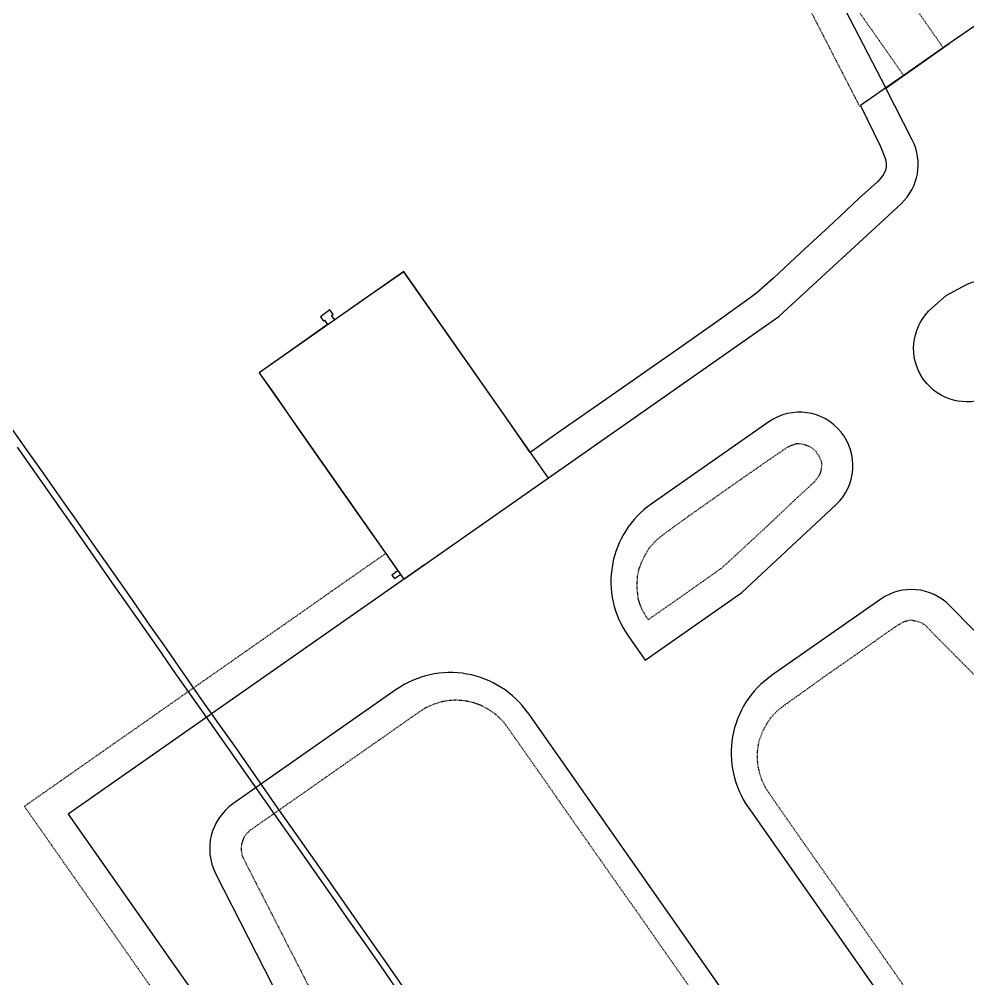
# Model space of a CAD drawing. Header units: millimetres. Extents: x 152904052 to 153933663, y 538271515 to 539240469.
# Drawn here: x 153531705 to 153536220, y 539112177 to 539116747 of the extents above; entities that cross this region are included whole.
import ezdxf

# ---------------------------------------------------------------- set-up
doc = ezdxf.new("R2010")
doc.units = ezdxf.units.MM
doc.linetypes.add('HIDDEN', pattern=[5.08, 2.54, -2.54])
doc.layers.add('BORD', color=7, linetype='Continuous')

msp = doc.modelspace()

# ---------------------------------------------------------------- linework, layer by layer
at = {"layer": 'BORD', "color": 133, "linetype": 'HIDDEN'}
for p, q in [((153535465.5, 539116798.7), (153535705.5, 539116331.8)), ((153534203.7, 539113126.4), (153534028.9, 539113375.6))]:
    msp.add_line(p, q, dxfattribs=at)
at = {"layer": 'BORD', "color": 137}
for p, q in [((153533499.5, 539113554.1), (153532722.5, 539113010)), ((153532640.1, 539112678.8), (153533010.2, 539111954.1))]:
    msp.add_line(p, q, dxfattribs=at)
at = {"layer": 'BORD', "color": 137, "linetype": 'HIDDEN', "flags": 128}
for points in [[(153524433.1, 539115381.6), (153522822.7, 539117681.6, -0.414214), (153522963.9, 539118482.4), (153530430.4, 539123710.5, -0.414214), (153531231.3, 539123569.3), (153536103.8, 539116610.6)], [(153529930.5, 539108640.6, -0.334225), (153529622.5, 539108694.4), (153529065.1, 539109289.4), (153523544.5, 539117173.7), (153523174.4, 539117898.5, -0.323468), (153523220.9, 539118199.4), (153523804.4, 539118790.1), (153529931.6, 539123080.5), (153530634.9, 539123467.3, -0.35228), (153530955.9, 539123410.7), (153531484.5, 539122806.7), (153535915.4, 539116478.7)]]:
    msp.add_lwpolyline(points, format="xyb", dxfattribs=at)
at = {"layer": 'BORD', "color": 133, "ltscale": 10, "flags": 128}
for points in [[(153534913.2, 539119149.3), (153535151.7, 539118809.1), (153535538.6, 539118255.3), (153535952.3, 539117666), (153536383.9, 539117049.5), (153536757.7, 539116515.4), (153536899.8, 539116312.5), (153536888.7, 539116268.5), (153536698.5, 539116138.5), (153536653.3, 539116146.4), (153536252.4, 539116714.5), (153536126.2, 539116627.3)], [(153531672.2, 539114793.8), (153531735.4, 539114703.1), (153531814, 539114591.3), (153531873.1, 539114507.2), (153531928.2, 539114427.9), (153531964.9, 539114376.4), (153532057, 539114245.5), (153532132.6, 539114137.5), (153532226.1, 539114003.5), (153532325.2, 539113861.3), (153532407, 539113746.1), (153532463, 539113665), (153532573.5, 539113506.3), (153532654.4, 539113391.2), (153532734.5, 539113277.9), (153532834.5, 539113134.3), (153532934.8, 539112989.9), (153533023.8, 539112864), (153533159.5, 539112670.2), (153533250.7, 539112539.8), (153533334.7, 539112420.5), (153533443.5, 539112264.1), (153533566.7, 539112087.6)], [(153533522.2, 539112099.8), (153533443.6, 539112213.6), (153533356.8, 539112338.3), (153533284.1, 539112442.5), (153533208.3, 539112550.4), (153533100.5, 539112704.5), (153533008.8, 539112835.2), (153532921.4, 539112959.6), (153532817.3, 539113108.3), (153532678.7, 539113306), (153532582.5, 539113443.3), (153532450.7, 539113629.1), (153532367.7, 539113749.3), (153532259.8, 539113904.7), (153532146.4, 539114066.6), (153532057.7, 539114193.9), (153531952.2, 539114344.7), (153531823.1, 539114527.7), (153531696.4, 539114709.2)]]:
    msp.add_lwpolyline(points, dxfattribs=at)
at = {"layer": 'BORD', "color": 133}
for points in [[(153535594.2, 539116876.4), (153535829.5, 539116418.6)], [(153536126.2, 539116627.3), (153535908.3, 539116474.3), (153535709.2, 539116336), (153535805.2, 539116140.6), (153535828.6, 539116079.9), (153535832.2, 539116059.3), (153535832.3, 539116041.8), (153535828.1, 539116027.8), (153535817.7, 539116004.9), (153535791.3, 539115973.2), (153535702.6, 539115894.3), (153535582.5, 539115779.9), (153535424.4, 539115634.7), (153535295, 539115513.2), (153535216.9, 539115444.5), (153535184.5, 539115420.5), (153535021.7, 539115302), (153534849.3, 539115181.4), (153534693.1, 539115072.1), (153534496.7, 539114936.1), (153534285.5, 539114788)], [(153534285.5, 539114788), (153534137.5, 539114683.5), (153534016.2, 539114858), (153533889.2, 539115039), (153533776.4, 539115199.4), (153533673.6, 539115347), (153533553.2, 539115519), (153533535.9, 539115544.7), (153533335.4, 539115406), (153533206.7, 539115315.4), (153533192.1, 539115336.4), (153533198.9, 539115341.1), (153533184, 539115362.6), (153533138.5, 539115330.2), (153533152.8, 539115309.6), (153533158.6, 539115313.8), (153533173.2, 539115292.9), (153532991.6, 539115164.8), (153532847.6, 539115063.5), (153532922.7, 539114956.3), (153533030.4, 539114801.6), (153533182.7, 539114583.9), (153533304.9, 539114408.4), (153533434.8, 539114224.5), (153533507.7, 539114119.2), (153533479.3, 539114099.5), (153533491, 539114083), (153533519.3, 539114102.9), (153533535.5, 539114079.8)]]:
    msp.add_lwpolyline(points, dxfattribs=at)
at = {"layer": 'BORD', "color": 137}
for points in [[(153534223.9, 539114561.9), (153533535.6, 539115544.9), (153532847.6, 539115063.1), (153533535.8, 539114080.1), (153535321.6, 539115330.5), (153535902.7, 539115868.4, 0.33662), (153535956.3, 539116172.1), (153535829.5, 539116418.6), (153536132.5, 539116630.7)], [(153538478, 539107231.2), (153537540.2, 539108570.5, 0.414214), (153536913.5, 539108681), (153536159.9, 539108153.3), (153535867.3, 539108571.1), (153536621, 539109098.8, 0.414214), (153536731.5, 539109725.5), (153534127.7, 539113444.1)]]:
    msp.add_lwpolyline(points, format="xyb", dxfattribs=at)
for points in [[(153536197.1, 539115474.7, -0.352496), (153536512, 539115419.2), (153536530.1, 539115398.5), (153536543.4, 539115374.3, -0.352496), (153536487.9, 539115059.4), (153536419.8, 539114999.9), (153536340.6, 539114956.3, -0.352496), (153536025.7, 539115011.8), (153536007.6, 539115032.5), (153535994.3, 539115056.7, -0.352496), (153536049.8, 539115371.6), (153536117.9, 539115431.1)], [(153535272.7, 539114829.3), (153534713.7, 539114437.8, 0.414214), (153534603.1, 539113811.1), (153534684.9, 539113694.4), (153535144.5, 539114016.2), (153535592.8, 539114433.8, 0.932755)], [(153538453.9, 539110641.8), (153538108.8, 539111367.4), (153536697.8, 539113382.5), (153536133.9, 539113955, 0.366113), (153535806, 539113985), (153535285.8, 539113620.7, 0.414214), (153535175.3, 539112994), (153537223, 539110069.6, 0.414214), (153537849.7, 539109959.1), (153538369.9, 539110323.4, 0.366124)]]:
    msp.add_lwpolyline(points, format="xyb", close=True, dxfattribs=at)
at = {"layer": 'BORD', "color": 133, "linetype": 'HIDDEN', "flags": 128}
for points in [[(153534702.8, 539114226.1), (153534723.6, 539114251.5), (153534745.3, 539114272.5), (153534787.9, 539114305.3), (153534887.6, 539114377.8), (153535011.8, 539114465.3), (153535148.5, 539114561.7), (153535267.7, 539114644.2), (153535359, 539114707.1), (153535377.8, 539114716.4), (153535405.3, 539114726.7), (153535423.4, 539114727), (153535454.9, 539114717.4), (153535476.2, 539114707.3), (153535493.7, 539114692.5), (153535509.2, 539114671.1), (153535517.5, 539114655.1), (153535522.1, 539114642.5), (153535525.5, 539114623.5), (153535520.4, 539114595), (153535514, 539114576.4), (153535501.7, 539114558), (153535490.5, 539114544), (153535396.9, 539114457.4), (153535271.6, 539114338.5), (153535127.5, 539114205.2), (153535048.4, 539114132.8), (153535016.5, 539114110.2), (153534882.3, 539114015.2)], [(153534882.3, 539114015.2), (153534698.8, 539113886.9), (153534668.5, 539113937.8), (153534652.1, 539113986.5), (153534646.6, 539114038.2), (153534647.7, 539114090), (153534654.8, 539114125.2), (153534667.5, 539114161.1), (153534688.5, 539114202.1), (153534702.8, 539114226.1)], [(153535283.8, 539113422.2), (153535310.1, 539113450.3), (153535349, 539113481.3), (153535432.4, 539113540), (153535543.9, 539113620.8), (153535680.8, 539113716), (153535815.4, 539113811.8), (153535891.2, 539113863.8), (153535920.7, 539113879.9), (153535949.2, 539113886.3), (153535981.6, 539113879.6), (153536003.3, 539113871.4), (153536021, 539113858.3), (153536064.1, 539113813), (153536186.5, 539113690.1), (153536319.9, 539113554.7), (153536528.7, 539113339.9), (153536584.4, 539113282.4), (153536611, 539113247.5), (153536730.7, 539113072.8), (153536903.7, 539112825), (153537083.1, 539112568.6), (153537268.8, 539112306.4), (153537409.3, 539112103.3), (153537538.1, 539111916.4), (153537664.3, 539111738.6), (153537815.1, 539111525.3), (153537941.5, 539111344.4), (153537965.1, 539111305.7), (153537994.5, 539111253.3), (153538048.5, 539111142.8), (153538158.5, 539110918.8), (153538268.5, 539110697.6), (153538324.7, 539110569.9), (153538331.1, 539110548.1), (153538331.1, 539110520.8), (153538326.2, 539110498.3), (153538314.1, 539110473.8), (153538296.8, 539110454.7), (153538266, 539110432.8), (153538125.6, 539110333.8), (153537927.8, 539110192.3), (153537754.8, 539110071.8)], [(153537754.8, 539110071.8), (153537727.8, 539110053), (153537695.9, 539110036.3), (153537668.8, 539110025.7), (153537633.9, 539110017.4), (153537600.4, 539110011.4), (153537565.4, 539110009.3), (153537528.1, 539110011.7), (153537490.7, 539110019.2), (153537438.5, 539110036.9), (153537407.1, 539110054.8), (153537372.6, 539110080.3), (153537327.2, 539110129.1), (153537277.9, 539110195.4), (153537184.8, 539110329.9), (153537063.9, 539110501.9), (153536939.7, 539110681.1), (153536775.9, 539110914.2), (153536676.6, 539111057), (153536534.4, 539111260.6), (153536405.3, 539111443.4), (153536266.5, 539111643.6), (153536121.1, 539111849.4), (153535972.1, 539112062.8), (153535855.9, 539112229.5), (153535741.4, 539112392.6), (153535604.2, 539112589.6), (153535449.9, 539112809), (153535276, 539113058.8), (153535259.6, 539113084.3), (153535240.2, 539113123.6), (153535229, 539113158.4), (153535221.1, 539113197.5), (153535218.6, 539113234.2), (153535220.7, 539113271.3), (153535227.4, 539113310.5), (153535242.2, 539113351), (153535267.4, 539113397.8), (153535283.8, 539113422.2)], [(153534203.7, 539113126.4), (153534280.2, 539113016.1), (153534395.6, 539112851), (153534522.4, 539112670.4), (153534674, 539112455.7), (153534835.4, 539112224.3), (153534995.4, 539111996.8), (153535118.4, 539111819.6), (153535244.4, 539111639.5), (153535394, 539111427.5), (153535538.9, 539111220), (153535696.4, 539110995.5), (153535984.6, 539110585.6), (153536100.3, 539110420.3), (153536222.2, 539110245), (153536374.4, 539110027.6), (153536505.7, 539109841.1), (153536635.8, 539109653), (153536658, 539109617.1), (153536666.7, 539109600.6), (153536676.8, 539109567.6), (153536686.1, 539109530.5), (153536689.6, 539109497.3), (153536688.3, 539109456.4), (153536681.9, 539109417.3), (153536670.5, 539109379.5), (153536654.9, 539109343.9), (153536637.4, 539109313.2), (153536609, 539109279.3), (153536573.3, 539109246.2), (153536549.2, 539109226.4), (153536511.5, 539109200.2), (153536473.1, 539109173.3), (153536422.7, 539109138.3), (153536343.7, 539109084.7)]]:
    msp.add_lwpolyline(points, dxfattribs=at)
for points in [[(153533449.8, 539114202.9), (153531729.6, 539112998.4), (153532589.7, 539111770.1), (153532955.1, 539111054.6, -0.335117), (153532932.1, 539110924.1), (153532344, 539110376.7), (153532180.6, 539110262.3)], [(153534028.9, 539113375.6, 0.414113), (153533611.1, 539113449.1), (153532808.5, 539112887.2, 0.374152), (153532773.7, 539112747), (153533139, 539112031.6), (153535062.9, 539109284), (153535610.2, 539108696, 0.319651), (153535735.2, 539108670.3), (153535768.7, 539108685.1), (153535781.3, 539108693.9), (153536245.9, 539108030.4), (153536233.3, 539108021.6), (153536208, 539107995.2, 0.319651), (153536189.3, 539107869), (153536554.7, 539107153.5), (153536809.5, 539106789.7), (153537356.8, 539106201.7, 0.319651), (153537481.8, 539106176), (153537515.3, 539106190.8), (153538306, 539106744.5, 0.414214), (153538379.7, 539107162.3), (153538478, 539107231.2)]]:
    msp.add_lwpolyline(points, format="xyb", dxfattribs=at)
at = {"layer": 'BORD', "color": 137, "flags": 128}
msp.add_lwpolyline([(153533634.1, 539114148.9), (153531938.5, 539112961.6), (153532718.6, 539111847.6), (153533088.7, 539111122.8, -0.335117), (153533034.3, 539110814.3), (153532438.6, 539110259.8)], format="xyb", dxfattribs=at)
at = {"layer": 'BORD', "color": 137}
for centre, radius, start, end in [((153533757.6, 539113185.5), 450, 34.9424, 125), ((153532871.6, 539112797.1), 260, 125, 207.0538)]:
    msp.add_arc(centre, radius, start, end, dxfattribs=at)

doc.saveas('drawing.dxf')
